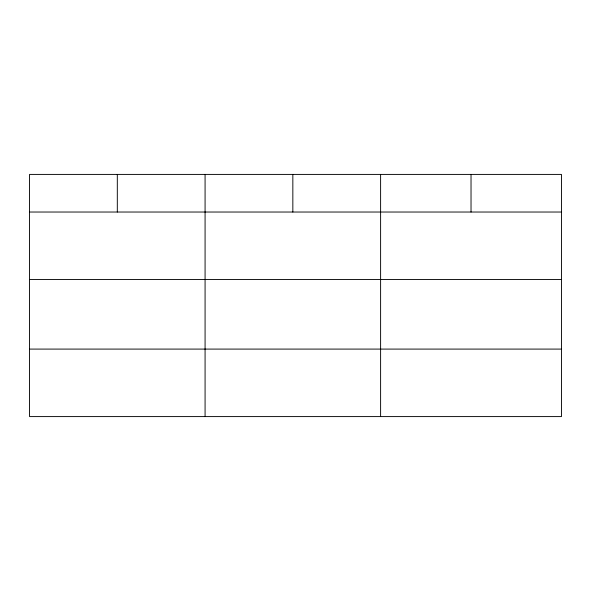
<?xml version="1.0" encoding="UTF-8"?>
<svg xmlns="http://www.w3.org/2000/svg" width="591" height="591" viewBox="0 0 591 591"><rect width="100%" height="100%" fill="white"/><g stroke="black" fill="none" stroke-linecap="round" stroke-linejoin="round"><path stroke-width="0.89" d="M561.45 279.536L561.45 174.411L29.55 174.411L29.55 416.589L561.45 416.589L561.45 279.536L29.55 279.536M29.55 212.029L561.45 212.029M29.55 349.089L561.45 349.089M471.027 174.411L471.027 212.029M380.604 174.411L380.604 416.589M292.84 174.411L292.84 212.029M205.077 174.411L205.077 416.589M117.314 174.411L117.314 212.029"/></g></svg>
